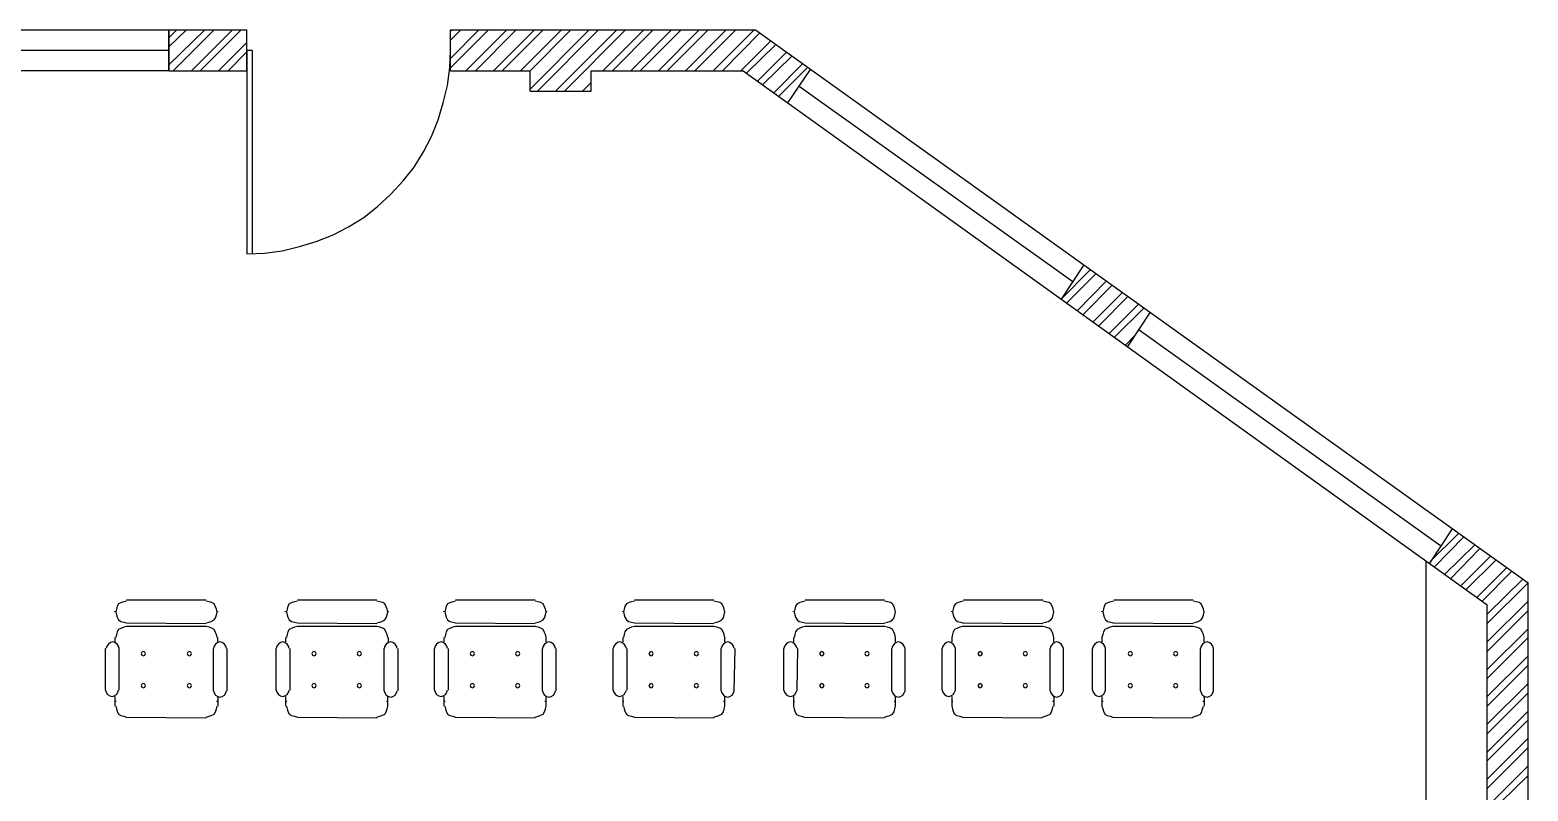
# Model space of a CAD drawing. Header units: millimetres. Extents: x 112177 to 138502, y -9410 to 1407.
# Drawn here: x 129335 to 138502, y -3252 to 1407 of the extents above; entities that cross this region are included whole.
import ezdxf

# ---------------------------------------------------------------- set-up
doc = ezdxf.new("R2010")
doc.units = ezdxf.units.MM
doc.header["$MEASUREMENT"] = 0
doc.layers.get('0').update_dxf_attribs({"linetype": 'CONTINUOUS', "lineweight": 0})

# ---------------------------------------------------------------- blocks, each defined once
blk = doc.blocks.new('A$Cf4af25b8')
at = {"color": 8, "linetype": 'Continuous', "lineweight": 25}
for p, q in [((-78.867, 95.589), (-78.401, 96.054)), ((-78.867, 94.022), (-76.793, 96.054)), ((-78.867, 95.081), (-77.851, 96.054)), ((-78.867, 96.054), (-74.337, 96.054)), ((-78.867, 93.684), (-78.867, 96.054)), ((-78.613, 93.684), (-76.242, 96.054)), ((-77.555, 93.684), (-75.184, 96.054)), ((-77.047, 93.684), (-74.676, 96.054)), ((-74.337, 93.684), (-74.337, 96.054)), ((-62.526, 96.054), (-57.912, 96.054)), ((-62.526, 93.684), (-62.526, 96.054)), ((-62.526, 96.012), (-62.442, 96.054)), ((-62.526, 94.403), (-60.875, 96.054)), ((-62.526, 95.462), (-61.934, 96.054)), ((-62.526, 93.853), (-60.325, 96.054)), ((-61.637, 93.684), (-59.267, 96.054)), ((-61.087, 93.684), (-58.716, 96.054)), ((-60.029, 93.684), (-57.658, 96.054)), ((-59.521, 93.684), (-57.15, 96.054)), ((-58.462, 93.684), (-56.092, 96.054)), ((-57.912, 96.054), (-44.831, 96.054)), ((-57.912, 92.625), (-54.483, 96.054)), ((-57.912, 93.684), (-55.541, 96.054)), ((-57.489, 92.498), (-53.933, 96.054)), ((-56.43, 92.498), (-52.874, 96.054)), ((-55.922, 92.498), (-52.366, 96.054)), ((-54.356, 96.054), (-45.551, 96.054)), ((-53.679, 93.684), (-51.308, 96.054)), ((-53.128, 93.684), (-50.758, 96.054)), ((-52.07, 93.684), (-49.699, 96.054)), ((-51.52, 93.684), (-49.149, 96.054)), ((-50.461, 93.684), (-48.091, 96.054)), ((-49.953, 93.684), (-47.583, 96.054)), ((-48.895, 93.684), (-46.524, 96.054)), ((-48.345, 93.684), (-45.974, 96.054)), ((-47.286, 93.684), (-44.916, 96.054)), ((-46.736, 93.684), (-44.577, 95.885)), ((-44.831, 96.054), (0, 63.966)), ((-78.867, 94.869), (-104.267, 94.869)), ((-75.988, 93.684), (-74.337, 95.335)), ((-75.438, 93.684), (-74.337, 94.784)), ((-74.337, 94.869), (-74.337, 83.058)), ((-74.041, 94.869), (-74.337, 94.869)), ((-74.041, 94.869), (-74.041, 83.058)), ((-45.678, 93.684), (-43.942, 95.419)), ((-45.339, 93.557), (-43.646, 95.208)), ((-44.704, 93.091), (-43.011, 94.784)), ((-44.408, 92.879), (-42.714, 94.53)), ((-43.773, 92.414), (-42.079, 94.107)), ((-43.476, 92.202), (-41.783, 93.895)), ((-78.867, 93.684), (-74.337, 93.684)), ((-74.38, 93.684), (-74.337, 93.726)), ((-62.526, 93.684), (-57.912, 93.684)), ((-57.912, 92.498), (-57.912, 93.684)), ((-54.356, 93.684), (-45.551, 93.684)), ((-54.356, 92.498), (-54.356, 93.684)), ((-45.551, 93.684), (-2.371, 62.696)), ((-41.656, 93.768), (-42.968, 91.821)), ((-57.912, 92.498), (-54.356, 92.498)), ((-54.864, 92.498), (-54.356, 93.006)), ((-42.291, 92.795), (-26.416, 81.449)), ((-25.781, 82.423), (-27.093, 80.433)), ((-27.093, 80.433), (-25.4, 82.127)), ((-26.755, 80.222), (-25.061, 81.915)), ((-26.162, 79.756), (-24.469, 81.492)), ((-25.823, 79.544), (-24.13, 81.238)), ((-25.231, 79.121), (-23.537, 80.814)), ((-24.934, 78.867), (-23.199, 80.603)), ((-24.299, 78.444), (-22.606, 80.137)), ((-24.003, 78.232), (-22.267, 79.925)), ((-21.929, 79.671), (-23.241, 77.682)), ((-23.368, 77.766), (-22.775, 78.359)), ((-22.564, 78.655), (-5.08, 66.125)), ((-4.403, 67.098), (-5.715, 65.109)), ((-5.673, 65.193), (-4.022, 66.844)), ((-5.419, 64.897), (-3.725, 66.633)), ((-4.826, 64.474), (-3.09, 66.167)), ((-4.487, 64.22), (-2.794, 65.955)), ((-3.895, 63.796), (-2.159, 65.532)), ((-3.598, 63.585), (-1.863, 65.278)), ((-2.963, 63.119), (-1.228, 64.855)), ((-2.667, 62.907), (-0.931, 64.643)), ((-2.371, 62.145), (-0.296, 64.177)), ((-2.371, 61.595), (0, 63.966)), ((0, 0), (0, 63.966)), ((-76.708, 62.95), (-81.322, 62.95)), ((-66.802, 62.95), (-71.416, 62.95)), ((-57.616, 62.95), (-62.23, 62.95)), ((-47.244, 62.95), (-51.858, 62.95)), ((-37.338, 62.95), (-41.952, 62.95)), ((-28.152, 62.95), (-32.766, 62.95)), ((-19.431, 62.95), (-24.045, 62.95)), ((-2.371, 60.537), (0, 62.907)), ((-2.371, 2.371), (-2.371, 62.696)), ((-82, 62.272), (-82, 62.315)), ((-76.031, 62.272), (-76.031, 62.315)), ((-72.094, 62.272), (-72.094, 62.315)), ((-66.125, 62.272), (-66.125, 62.315)), ((-62.907, 62.272), (-62.907, 62.315)), ((-56.938, 62.272), (-56.938, 62.315)), ((-52.536, 62.272), (-52.536, 62.315)), ((-46.609, 62.272), (-46.609, 62.315)), ((-42.63, 62.272), (-42.63, 62.315)), ((-36.703, 62.272), (-36.703, 62.315)), ((-33.443, 62.272), (-33.443, 62.315)), ((-27.517, 62.272), (-27.517, 62.315)), ((-24.723, 62.272), (-24.723, 62.315)), ((-18.796, 62.272), (-18.796, 62.315)), ((-2.371, 59.986), (0, 62.357)), ((-81.322, 61.637), (-76.708, 61.595)), ((-76.708, 61.426), (-81.322, 61.426)), ((-71.416, 61.637), (-66.802, 61.595)), ((-66.802, 61.426), (-71.416, 61.426)), ((-62.23, 61.637), (-57.616, 61.595)), ((-57.616, 61.426), (-62.23, 61.426)), ((-51.858, 61.637), (-47.244, 61.595)), ((-47.244, 61.426), (-51.858, 61.426)), ((-41.952, 61.637), (-37.338, 61.595)), ((-37.338, 61.426), (-41.952, 61.426)), ((-32.808, 61.637), (-28.152, 61.595)), ((-28.152, 61.426), (-32.808, 61.426)), ((-24.088, 61.637), (-19.431, 61.595)), ((-19.431, 61.426), (-24.088, 61.426)), ((-2.371, 58.928), (0, 61.299)), ((-82.55, 57.743), (-82.55, 60.156)), ((-82, 60.791), (-82, 60.537)), ((-81.746, 57.743), (-81.746, 60.156)), ((-76.285, 57.7), (-76.285, 60.156)), ((-76.031, 60.537), (-76.031, 60.791)), ((-75.48, 57.7), (-75.48, 60.156)), ((-72.644, 57.743), (-72.644, 60.156)), ((-72.094, 60.791), (-72.094, 60.537)), ((-71.84, 57.743), (-71.84, 60.156)), ((-66.379, 57.7), (-66.379, 60.156)), ((-66.125, 60.537), (-66.125, 60.791)), ((-65.574, 57.7), (-65.574, 60.156)), ((-63.458, 57.743), (-63.458, 60.156)), ((-62.907, 60.791), (-62.907, 60.537)), ((-62.653, 57.743), (-62.653, 60.156)), ((-57.192, 57.7), (-57.192, 60.156)), ((-56.981, 60.537), (-56.981, 60.791)), ((-56.388, 57.7), (-56.388, 60.156)), ((-53.086, 57.743), (-53.086, 60.156)), ((-52.536, 60.791), (-52.536, 60.537)), ((-52.282, 57.743), (-52.282, 60.156)), ((-46.821, 57.7), (-46.821, 60.156)), ((-46.609, 60.537), (-46.609, 60.791)), ((-46.059, 57.7), (-46.016, 60.156)), ((-43.18, 57.743), (-43.18, 60.156)), ((-42.63, 60.791), (-42.63, 60.537)), ((-42.418, 57.743), (-42.376, 60.156)), ((-36.915, 57.7), (-36.915, 60.156)), ((-36.703, 60.537), (-36.703, 60.791)), ((-36.153, 57.7), (-36.153, 60.156)), ((-33.994, 57.743), (-33.994, 60.156)), ((-33.443, 60.791), (-33.443, 60.537)), ((-33.232, 57.743), (-33.232, 60.156)), ((-27.728, 57.7), (-27.728, 60.156)), ((-27.517, 60.537), (-27.517, 60.791)), ((-26.966, 57.7), (-26.966, 60.156)), ((-25.273, 57.743), (-25.273, 60.156)), ((-24.723, 60.791), (-24.723, 60.537)), ((-24.511, 57.743), (-24.511, 60.156)), ((-19.008, 57.7), (-19.008, 60.156)), ((-18.796, 60.537), (-18.796, 60.791)), ((-18.246, 57.7), (-18.246, 60.156)), ((-2.371, 58.42), (0, 60.791)), ((-2.371, 57.362), (0, 59.732)), ((-2.371, 56.811), (0, 59.182)), ((-2.371, 55.753), (0, 58.124)), ((-2.371, 55.203), (0, 57.573)), ((-82, 57.362), (-82, 56.811)), ((-81.957, 57.065), (-81.957, 57.108)), ((-76.073, 57.065), (-76.073, 57.108)), ((-72.094, 57.362), (-72.094, 56.811)), ((-72.051, 57.065), (-72.051, 57.108)), ((-66.209, 57.065), (-66.209, 57.108)), ((-66.167, 56.811), (-66.167, 57.362)), ((-66.125, 57.319), (-66.125, 57.362)), ((-62.907, 57.362), (-62.907, 56.811)), ((-62.865, 57.065), (-62.865, 57.108)), ((-57.023, 57.065), (-57.023, 57.108)), ((-56.981, 56.811), (-56.981, 57.362)), ((-56.938, 57.319), (-56.938, 57.362)), ((-52.536, 57.362), (-52.536, 56.811)), ((-52.493, 57.065), (-52.493, 57.108)), ((-46.651, 57.065), (-46.651, 57.108)), ((-46.609, 56.811), (-46.609, 57.362)), ((-46.567, 57.319), (-46.567, 57.362)), ((-42.63, 57.362), (-42.63, 56.811)), ((-42.587, 57.065), (-42.587, 57.108)), ((-36.745, 57.065), (-36.745, 57.108)), ((-36.703, 56.811), (-36.703, 57.362)), ((-36.661, 57.319), (-36.661, 57.362)), ((-33.443, 57.362), (-33.443, 56.811)), ((-33.401, 57.065), (-33.401, 57.108)), ((-27.559, 57.065), (-27.559, 57.108)), ((-24.723, 57.362), (-24.723, 56.811)), ((-24.68, 57.065), (-24.68, 57.108)), ((-18.838, 57.065), (-18.838, 57.108)), ((-2.371, 54.144), (0, 56.515)), ((-81.322, 56.176), (-76.708, 56.134)), ((-71.416, 56.176), (-66.802, 56.134)), ((-62.23, 56.176), (-57.616, 56.134)), ((-51.858, 56.176), (-47.244, 56.134)), ((-41.995, 56.176), (-37.338, 56.134)), ((-32.808, 56.176), (-28.194, 56.134)), ((-24.088, 56.176), (-19.473, 56.134)), ((-2.371, 53.636), (0, 56.007)), ((-2.371, 52.578), (0, 54.949)), ((-2.371, 52.028), (0, 54.398)), ((-2.371, 50.969), (0, 53.34)), ((-2.371, 50.461), (0, 52.79))]:
    blk.add_line(p, q, dxfattribs=at)
for points in [[(-104.267, 96.054), (-78.867, 96.054), (-78.867, 93.684), (-104.267, 93.684)], [(-80.433, 59.944), (-80.476, 59.859), (-80.433, 59.775), (-80.349, 59.732), (-80.264, 59.775), (-80.222, 59.859), (-80.264, 59.944), (-80.349, 59.986)], [(-77.766, 59.944), (-77.809, 59.859), (-77.766, 59.775), (-77.682, 59.732), (-77.597, 59.775), (-77.555, 59.859), (-77.597, 59.944), (-77.682, 59.986)], [(-70.527, 59.944), (-70.57, 59.859), (-70.527, 59.775), (-70.443, 59.732), (-70.358, 59.775), (-70.316, 59.859), (-70.358, 59.944), (-70.443, 59.986)], [(-67.903, 59.944), (-67.945, 59.859), (-67.903, 59.775), (-67.818, 59.732), (-67.733, 59.775), (-67.691, 59.859), (-67.733, 59.944), (-67.818, 59.986)], [(-61.341, 59.944), (-61.383, 59.859), (-61.341, 59.775), (-61.256, 59.732), (-61.172, 59.775), (-61.129, 59.859), (-61.172, 59.944), (-61.256, 59.986)], [(-58.716, 59.944), (-58.759, 59.859), (-58.716, 59.775), (-58.632, 59.732), (-58.547, 59.775), (-58.505, 59.859), (-58.547, 59.944), (-58.632, 59.986)], [(-50.969, 59.944), (-51.012, 59.859), (-50.969, 59.775), (-50.885, 59.732), (-50.8, 59.775), (-50.758, 59.859), (-50.8, 59.944), (-50.885, 59.986)], [(-48.345, 59.944), (-48.387, 59.859), (-48.345, 59.775), (-48.26, 59.732), (-48.175, 59.775), (-48.133, 59.859), (-48.175, 59.944), (-48.26, 59.986)], [(-41.063, 59.944), (-41.106, 59.859), (-41.063, 59.775), (-40.979, 59.732), (-40.894, 59.775), (-40.852, 59.859), (-40.894, 59.944), (-40.979, 59.986)], [(-38.439, 59.944), (-38.481, 59.859), (-38.439, 59.775), (-38.354, 59.732), (-38.269, 59.775), (-38.227, 59.859), (-38.269, 59.944), (-38.354, 59.986)], [(-31.877, 59.944), (-31.919, 59.859), (-31.877, 59.775), (-31.792, 59.732), (-31.708, 59.775), (-31.665, 59.859), (-31.708, 59.944), (-31.792, 59.986)], [(-29.252, 59.944), (-29.295, 59.859), (-29.252, 59.775), (-29.168, 59.732), (-29.083, 59.775), (-29.041, 59.859), (-29.083, 59.944), (-29.168, 59.986)], [(-23.156, 59.944), (-23.199, 59.859), (-23.156, 59.775), (-23.072, 59.732), (-22.987, 59.775), (-22.945, 59.859), (-22.987, 59.944), (-23.072, 59.986)], [(-20.532, 59.944), (-20.574, 59.859), (-20.532, 59.775), (-20.447, 59.732), (-20.362, 59.775), (-20.32, 59.859), (-20.362, 59.944), (-20.447, 59.986)], [(-80.264, 58.081), (-80.349, 58.124), (-80.433, 58.081), (-80.476, 57.997), (-80.433, 57.912), (-80.349, 57.87), (-80.264, 57.912), (-80.222, 57.997)], [(-77.766, 58.081), (-77.809, 57.997), (-77.766, 57.912), (-77.682, 57.87), (-77.597, 57.912), (-77.555, 57.997), (-77.597, 58.081), (-77.682, 58.124)], [(-70.358, 58.081), (-70.443, 58.124), (-70.527, 58.081), (-70.57, 57.997), (-70.527, 57.912), (-70.443, 57.87), (-70.358, 57.912), (-70.316, 57.997)], [(-67.903, 58.081), (-67.945, 57.997), (-67.903, 57.912), (-67.818, 57.87), (-67.733, 57.912), (-67.691, 57.997), (-67.733, 58.081), (-67.818, 58.124)], [(-61.172, 58.081), (-61.256, 58.124), (-61.341, 58.081), (-61.383, 57.997), (-61.341, 57.912), (-61.256, 57.87), (-61.172, 57.912), (-61.129, 57.997)], [(-58.716, 58.081), (-58.759, 57.997), (-58.716, 57.912), (-58.632, 57.87), (-58.547, 57.912), (-58.505, 57.997), (-58.547, 58.081), (-58.632, 58.124)], [(-50.8, 58.081), (-50.885, 58.124), (-50.969, 58.081), (-51.012, 57.997), (-50.969, 57.912), (-50.885, 57.87), (-50.8, 57.912), (-50.758, 57.997)], [(-48.345, 58.081), (-48.387, 57.997), (-48.345, 57.912), (-48.26, 57.87), (-48.175, 57.912), (-48.133, 57.997), (-48.175, 58.081), (-48.26, 58.124)], [(-40.894, 58.081), (-40.979, 58.124), (-41.063, 58.081), (-41.106, 57.997), (-41.063, 57.912), (-40.979, 57.87), (-40.894, 57.912), (-40.852, 57.997)], [(-38.439, 58.081), (-38.481, 57.997), (-38.439, 57.912), (-38.354, 57.87), (-38.269, 57.912), (-38.227, 57.997), (-38.269, 58.081), (-38.354, 58.124)], [(-31.708, 58.081), (-31.792, 58.124), (-31.877, 58.081), (-31.919, 57.997), (-31.877, 57.912), (-31.792, 57.87), (-31.708, 57.912), (-31.665, 57.997)], [(-29.252, 58.081), (-29.295, 57.997), (-29.252, 57.912), (-29.168, 57.87), (-29.083, 57.912), (-29.041, 57.997), (-29.083, 58.081), (-29.168, 58.124)], [(-22.987, 58.081), (-23.072, 58.124), (-23.156, 58.081), (-23.199, 57.997), (-23.156, 57.912), (-23.072, 57.87), (-22.987, 57.912), (-22.945, 57.997)], [(-20.532, 58.081), (-20.574, 57.997), (-20.532, 57.912), (-20.447, 57.87), (-20.362, 57.912), (-20.32, 57.997), (-20.362, 58.081), (-20.447, 58.124)]]:
    blk.add_lwpolyline(points, close=True, dxfattribs=at)
for points in [[(-74.337, 83.058), (-73.321, 83.1), (-72.305, 83.227), (-71.289, 83.481), (-70.316, 83.778), (-69.342, 84.159), (-68.453, 84.624), (-67.564, 85.175), (-66.76, 85.81), (-65.998, 86.529), (-65.278, 87.291), (-64.643, 88.096), (-64.093, 88.985), (-63.627, 89.874), (-63.246, 90.847), (-62.95, 91.821), (-62.696, 92.837), (-62.569, 93.853), (-62.526, 94.869)], [(-5.927, 65.236), (-5.927, 5.08), (-2.371, 5.08), (-2.371, 62.696)], [(-81.322, 62.907), (-81.492, 62.865), (-81.619, 62.823), (-81.788, 62.738), (-81.873, 62.611), (-81.915, 62.442), (-81.957, 62.272)], [(-76.073, 62.272), (-76.115, 62.442), (-76.158, 62.569), (-76.242, 62.738), (-76.369, 62.823), (-76.539, 62.865), (-76.708, 62.907)], [(-71.416, 62.907), (-71.586, 62.865), (-71.713, 62.823), (-71.882, 62.738), (-71.967, 62.611), (-72.009, 62.442), (-72.051, 62.272)], [(-66.167, 62.272), (-66.209, 62.442), (-66.252, 62.569), (-66.336, 62.738), (-66.463, 62.823), (-66.633, 62.865), (-66.802, 62.907)], [(-62.23, 62.907), (-62.399, 62.865), (-62.526, 62.823), (-62.696, 62.738), (-62.78, 62.611), (-62.823, 62.442), (-62.865, 62.272)], [(-56.981, 62.272), (-57.023, 62.442), (-57.065, 62.569), (-57.15, 62.738), (-57.277, 62.823), (-57.446, 62.865), (-57.616, 62.907)], [(-51.858, 62.907), (-52.028, 62.865), (-52.155, 62.823), (-52.324, 62.738), (-52.409, 62.611), (-52.451, 62.442), (-52.493, 62.272)], [(-46.609, 62.272), (-46.651, 62.442), (-46.694, 62.569), (-46.778, 62.738), (-46.905, 62.823), (-47.075, 62.865), (-47.244, 62.907)], [(-41.952, 62.907), (-42.122, 62.865), (-42.249, 62.823), (-42.418, 62.738), (-42.503, 62.611), (-42.545, 62.442), (-42.587, 62.272)], [(-36.703, 62.272), (-36.745, 62.442), (-36.788, 62.569), (-36.872, 62.738), (-36.999, 62.823), (-37.169, 62.865), (-37.338, 62.907)], [(-32.766, 62.907), (-32.935, 62.865), (-33.062, 62.823), (-33.232, 62.738), (-33.316, 62.611), (-33.359, 62.442), (-33.401, 62.272)], [(-27.517, 62.272), (-27.559, 62.442), (-27.601, 62.569), (-27.686, 62.738), (-27.813, 62.823), (-27.982, 62.865), (-28.152, 62.907)], [(-24.045, 62.907), (-24.215, 62.865), (-24.342, 62.823), (-24.511, 62.738), (-24.596, 62.611), (-24.638, 62.442), (-24.68, 62.272)], [(-18.796, 62.272), (-18.838, 62.442), (-18.881, 62.569), (-18.965, 62.738), (-19.092, 62.823), (-19.262, 62.865), (-19.431, 62.907)], [(-81.957, 62.272), (-81.915, 62.103), (-81.873, 61.976), (-81.788, 61.807), (-81.661, 61.722), (-81.492, 61.68), (-81.322, 61.637)], [(-76.708, 61.637), (-76.539, 61.68), (-76.412, 61.722), (-76.242, 61.807), (-76.158, 61.934), (-76.115, 62.103), (-76.073, 62.272)], [(-72.051, 62.272), (-72.009, 62.103), (-71.967, 61.976), (-71.882, 61.807), (-71.755, 61.722), (-71.586, 61.68), (-71.416, 61.637)], [(-66.802, 61.637), (-66.633, 61.68), (-66.506, 61.722), (-66.336, 61.807), (-66.252, 61.934), (-66.209, 62.103), (-66.167, 62.272)], [(-62.865, 62.272), (-62.823, 62.103), (-62.78, 61.976), (-62.696, 61.807), (-62.569, 61.722), (-62.399, 61.68), (-62.23, 61.637)], [(-57.616, 61.637), (-57.446, 61.68), (-57.319, 61.722), (-57.15, 61.807), (-57.065, 61.934), (-57.023, 62.103), (-56.981, 62.272)], [(-52.493, 62.272), (-52.451, 62.103), (-52.409, 61.976), (-52.324, 61.807), (-52.197, 61.722), (-52.028, 61.68), (-51.858, 61.637)], [(-47.244, 61.637), (-47.075, 61.68), (-46.948, 61.722), (-46.778, 61.807), (-46.694, 61.934), (-46.651, 62.103), (-46.609, 62.272)], [(-42.587, 62.272), (-42.545, 62.103), (-42.503, 61.976), (-42.418, 61.807), (-42.291, 61.722), (-42.122, 61.68), (-41.952, 61.637)], [(-37.338, 61.637), (-37.169, 61.68), (-37.042, 61.722), (-36.872, 61.807), (-36.788, 61.934), (-36.745, 62.103), (-36.703, 62.272)], [(-33.401, 62.272), (-33.359, 62.103), (-33.316, 61.976), (-33.232, 61.807), (-33.105, 61.722), (-32.935, 61.68), (-32.766, 61.637)], [(-28.152, 61.637), (-27.982, 61.68), (-27.855, 61.722), (-27.686, 61.807), (-27.601, 61.934), (-27.559, 62.103), (-27.517, 62.272)], [(-24.68, 62.272), (-24.638, 62.103), (-24.596, 61.976), (-24.511, 61.807), (-24.384, 61.722), (-24.215, 61.68), (-24.045, 61.637)], [(-19.431, 61.637), (-19.262, 61.68), (-19.135, 61.722), (-18.965, 61.807), (-18.881, 61.934), (-18.838, 62.103), (-18.796, 62.272)], [(-81.322, 61.426), (-81.492, 61.383), (-81.619, 61.341), (-81.788, 61.256), (-81.873, 61.129), (-81.915, 60.96), (-81.957, 60.791)], [(-76.073, 60.791), (-76.115, 60.96), (-76.158, 61.087), (-76.242, 61.256), (-76.369, 61.341), (-76.539, 61.383), (-76.708, 61.426)], [(-71.416, 61.426), (-71.586, 61.383), (-71.713, 61.341), (-71.882, 61.256), (-71.967, 61.129), (-72.009, 60.96), (-72.051, 60.791)], [(-66.167, 60.791), (-66.209, 60.96), (-66.252, 61.087), (-66.336, 61.256), (-66.463, 61.341), (-66.633, 61.383), (-66.802, 61.426)], [(-62.23, 61.426), (-62.399, 61.383), (-62.526, 61.341), (-62.696, 61.256), (-62.78, 61.129), (-62.823, 60.96), (-62.865, 60.791)], [(-56.981, 60.791), (-57.023, 60.96), (-57.065, 61.087), (-57.15, 61.256), (-57.277, 61.341), (-57.446, 61.383), (-57.616, 61.426)], [(-51.858, 61.426), (-52.028, 61.383), (-52.155, 61.341), (-52.324, 61.256), (-52.409, 61.129), (-52.451, 60.96), (-52.493, 60.791)], [(-46.609, 60.791), (-46.651, 60.96), (-46.694, 61.087), (-46.778, 61.256), (-46.905, 61.341), (-47.075, 61.383), (-47.244, 61.426)], [(-41.952, 61.426), (-42.122, 61.383), (-42.249, 61.341), (-42.418, 61.256), (-42.503, 61.129), (-42.545, 60.96), (-42.587, 60.791)], [(-36.703, 60.791), (-36.745, 60.96), (-36.788, 61.087), (-36.872, 61.256), (-36.999, 61.341), (-37.169, 61.383), (-37.338, 61.426)], [(-32.808, 61.426), (-32.978, 61.383), (-33.105, 61.341), (-33.274, 61.256), (-33.359, 61.129), (-33.401, 60.96), (-33.443, 60.791)], [(-27.517, 60.791), (-27.559, 60.96), (-27.601, 61.087), (-27.686, 61.256), (-27.813, 61.341), (-27.982, 61.383), (-28.152, 61.426)], [(-24.088, 61.426), (-24.257, 61.383), (-24.384, 61.341), (-24.553, 61.256), (-24.638, 61.129), (-24.68, 60.96), (-24.723, 60.791)], [(-18.796, 60.791), (-18.838, 60.96), (-18.881, 61.087), (-18.965, 61.256), (-19.092, 61.341), (-19.262, 61.383), (-19.431, 61.426)], [(-81.746, 60.156), (-81.788, 60.283), (-81.873, 60.41), (-82, 60.494), (-82.127, 60.537), (-82.254, 60.494), (-82.381, 60.41), (-82.465, 60.283), (-82.508, 60.156)], [(-75.523, 60.156), (-75.565, 60.283), (-75.65, 60.41), (-75.777, 60.494), (-75.904, 60.537), (-76.031, 60.494), (-76.158, 60.41), (-76.242, 60.283), (-76.285, 60.156)], [(-71.882, 60.156), (-71.924, 60.283), (-72.009, 60.41), (-72.136, 60.494), (-72.263, 60.537), (-72.39, 60.494), (-72.517, 60.41), (-72.602, 60.283), (-72.644, 60.156)], [(-65.617, 60.156), (-65.659, 60.283), (-65.744, 60.41), (-65.871, 60.494), (-65.998, 60.537), (-66.125, 60.494), (-66.252, 60.41), (-66.336, 60.283), (-66.379, 60.156)], [(-62.696, 60.156), (-62.738, 60.283), (-62.823, 60.41), (-62.95, 60.494), (-63.077, 60.537), (-63.204, 60.494), (-63.331, 60.41), (-63.415, 60.283), (-63.458, 60.156)], [(-56.43, 60.156), (-56.473, 60.283), (-56.557, 60.41), (-56.684, 60.494), (-56.811, 60.537), (-56.938, 60.494), (-57.065, 60.41), (-57.15, 60.283), (-57.192, 60.156)], [(-52.324, 60.156), (-52.366, 60.283), (-52.451, 60.41), (-52.578, 60.494), (-52.705, 60.537), (-52.832, 60.494), (-52.959, 60.41), (-53.044, 60.283), (-53.086, 60.156)], [(-46.059, 60.156), (-46.101, 60.283), (-46.186, 60.41), (-46.313, 60.494), (-46.44, 60.537), (-46.567, 60.494), (-46.694, 60.41), (-46.778, 60.283), (-46.821, 60.156)], [(-42.418, 60.156), (-42.46, 60.283), (-42.545, 60.41), (-42.672, 60.494), (-42.799, 60.537), (-42.926, 60.494), (-43.053, 60.41), (-43.138, 60.283), (-43.18, 60.156)], [(-36.153, 60.156), (-36.195, 60.283), (-36.28, 60.41), (-36.407, 60.494), (-36.534, 60.537), (-36.661, 60.494), (-36.788, 60.41), (-36.872, 60.283), (-36.915, 60.156)], [(-33.232, 60.156), (-33.274, 60.283), (-33.359, 60.41), (-33.486, 60.494), (-33.613, 60.537), (-33.74, 60.494), (-33.867, 60.41), (-33.951, 60.283), (-33.994, 60.156)], [(-26.966, 60.156), (-27.009, 60.283), (-27.093, 60.41), (-27.22, 60.494), (-27.347, 60.537), (-27.474, 60.494), (-27.601, 60.41), (-27.686, 60.283), (-27.728, 60.156)], [(-24.511, 60.156), (-24.553, 60.283), (-24.638, 60.41), (-24.765, 60.494), (-24.892, 60.537), (-25.019, 60.494), (-25.146, 60.41), (-25.231, 60.283), (-25.273, 60.156)], [(-18.246, 60.156), (-18.288, 60.283), (-18.373, 60.41), (-18.5, 60.494), (-18.627, 60.537), (-18.754, 60.494), (-18.881, 60.41), (-18.965, 60.283), (-19.008, 60.156)], [(-82.55, 57.743), (-82.508, 57.616), (-82.423, 57.489), (-82.296, 57.404), (-82.169, 57.362), (-82.042, 57.404), (-81.915, 57.489), (-81.83, 57.616), (-81.788, 57.743)], [(-76.285, 57.7), (-76.242, 57.573), (-76.158, 57.446), (-76.031, 57.362), (-75.904, 57.319), (-75.777, 57.362), (-75.65, 57.446), (-75.565, 57.573), (-75.523, 57.7)], [(-72.644, 57.743), (-72.602, 57.616), (-72.517, 57.489), (-72.39, 57.404), (-72.263, 57.362), (-72.136, 57.404), (-72.009, 57.489), (-71.924, 57.616), (-71.882, 57.743)], [(-66.379, 57.7), (-66.336, 57.573), (-66.252, 57.446), (-66.125, 57.362), (-65.998, 57.319), (-65.871, 57.362), (-65.744, 57.446), (-65.659, 57.573), (-65.617, 57.7)], [(-63.458, 57.743), (-63.415, 57.616), (-63.331, 57.489), (-63.204, 57.404), (-63.077, 57.362), (-62.95, 57.404), (-62.823, 57.489), (-62.738, 57.616), (-62.696, 57.743)], [(-57.192, 57.7), (-57.15, 57.573), (-57.065, 57.446), (-56.938, 57.362), (-56.811, 57.319), (-56.684, 57.362), (-56.557, 57.446), (-56.473, 57.573), (-56.43, 57.7)], [(-53.086, 57.743), (-53.044, 57.616), (-52.959, 57.489), (-52.832, 57.404), (-52.705, 57.362), (-52.578, 57.404), (-52.451, 57.489), (-52.366, 57.616), (-52.324, 57.743)], [(-46.821, 57.7), (-46.778, 57.573), (-46.694, 57.446), (-46.567, 57.362), (-46.44, 57.319), (-46.313, 57.362), (-46.186, 57.446), (-46.101, 57.573), (-46.059, 57.7)], [(-43.18, 57.743), (-43.138, 57.616), (-43.053, 57.489), (-42.926, 57.404), (-42.799, 57.362), (-42.672, 57.404), (-42.545, 57.489), (-42.46, 57.616), (-42.418, 57.743)], [(-36.915, 57.7), (-36.872, 57.573), (-36.788, 57.446), (-36.661, 57.362), (-36.534, 57.319), (-36.407, 57.362), (-36.28, 57.446), (-36.195, 57.573), (-36.153, 57.7)], [(-33.994, 57.743), (-33.951, 57.616), (-33.867, 57.489), (-33.74, 57.404), (-33.613, 57.362), (-33.486, 57.404), (-33.359, 57.489), (-33.274, 57.616), (-33.232, 57.743)], [(-27.728, 57.7), (-27.686, 57.573), (-27.601, 57.446), (-27.474, 57.362), (-27.347, 57.319), (-27.22, 57.362), (-27.093, 57.446), (-27.009, 57.573), (-26.966, 57.7)], [(-25.273, 57.743), (-25.231, 57.616), (-25.146, 57.489), (-25.019, 57.404), (-24.892, 57.362), (-24.765, 57.404), (-24.638, 57.489), (-24.553, 57.616), (-24.511, 57.743)], [(-19.008, 57.7), (-18.965, 57.573), (-18.881, 57.446), (-18.754, 57.362), (-18.627, 57.319), (-18.5, 57.362), (-18.373, 57.446), (-18.288, 57.573), (-18.246, 57.7)], [(-81.957, 56.811), (-81.915, 56.642), (-81.873, 56.515), (-81.788, 56.346), (-81.661, 56.261), (-81.492, 56.219), (-81.322, 56.176)], [(-76.708, 56.176), (-76.539, 56.219), (-76.412, 56.261), (-76.242, 56.346), (-76.158, 56.473), (-76.115, 56.642), (-76.073, 56.811)], [(-76.031, 57.319), (-76.031, 57.362), (-76.031, 56.811)], [(-72.051, 56.811), (-72.009, 56.642), (-71.967, 56.515), (-71.882, 56.346), (-71.755, 56.261), (-71.586, 56.219), (-71.416, 56.176)], [(-66.802, 56.176), (-66.633, 56.219), (-66.506, 56.261), (-66.336, 56.346), (-66.252, 56.473), (-66.209, 56.642), (-66.167, 56.811)], [(-62.865, 56.811), (-62.823, 56.642), (-62.78, 56.515), (-62.696, 56.346), (-62.569, 56.261), (-62.399, 56.219), (-62.23, 56.176)], [(-57.616, 56.176), (-57.446, 56.219), (-57.319, 56.261), (-57.15, 56.346), (-57.065, 56.473), (-57.023, 56.642), (-56.981, 56.811)], [(-52.493, 56.811), (-52.451, 56.642), (-52.409, 56.515), (-52.324, 56.346), (-52.197, 56.261), (-52.028, 56.219), (-51.858, 56.176)], [(-47.244, 56.176), (-47.075, 56.219), (-46.948, 56.261), (-46.778, 56.346), (-46.694, 56.473), (-46.651, 56.642), (-46.609, 56.811)], [(-42.63, 56.811), (-42.587, 56.642), (-42.545, 56.515), (-42.46, 56.346), (-42.333, 56.261), (-42.164, 56.219), (-41.995, 56.176)], [(-37.338, 56.176), (-37.169, 56.219), (-37.042, 56.261), (-36.872, 56.346), (-36.788, 56.473), (-36.745, 56.642), (-36.703, 56.811)], [(-33.443, 56.811), (-33.401, 56.642), (-33.359, 56.515), (-33.274, 56.346), (-33.147, 56.261), (-32.978, 56.219), (-32.808, 56.176)], [(-28.194, 56.176), (-28.025, 56.219), (-27.898, 56.261), (-27.728, 56.346), (-27.644, 56.473), (-27.601, 56.642), (-27.559, 56.811)], [(-27.517, 57.319), (-27.517, 57.362), (-27.517, 56.811)], [(-24.723, 56.811), (-24.68, 56.642), (-24.638, 56.515), (-24.553, 56.346), (-24.426, 56.261), (-24.257, 56.219), (-24.088, 56.176)], [(-19.473, 56.176), (-19.304, 56.219), (-19.177, 56.261), (-19.008, 56.346), (-18.923, 56.473), (-18.881, 56.642), (-18.838, 56.811)], [(-18.796, 57.319), (-18.796, 57.362), (-18.796, 56.811)]]:
    blk.add_lwpolyline(points, dxfattribs=at)

msp = doc.modelspace()

# ---------------------------------------------------------------- block references
at = {"color": 8, "xscale": 105.4553094453808, "yscale": 105.4553094453808, "zscale": 105.4553094453808}
msp.add_blockref('A$Cf4af25b8', (138502.4, -8722.9), dxfattribs=at)

doc.saveas('drawing.dxf')
